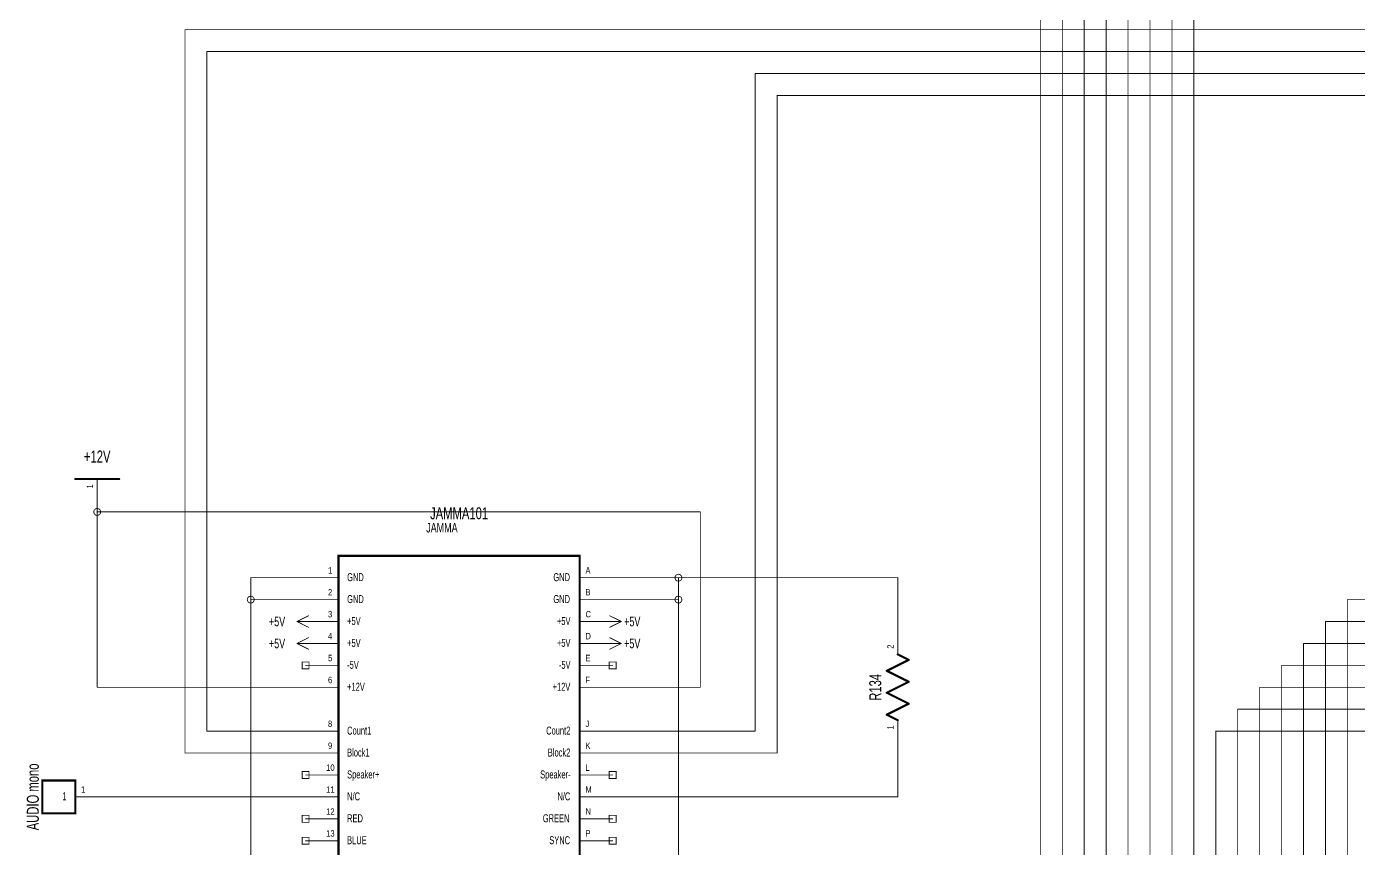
# Model space of a CAD drawing. Extents: x 0 to 23.8, y -0.1 to 21.2.
# Drawn here: x 0.53 to 6.6, y 11.82 to 15.57 of the extents above; entities that cross this region are included whole.
import ezdxf
from ezdxf.enums import TextEntityAlignment as Align

# ---------------------------------------------------------------- set-up
doc = ezdxf.new("R2010")
doc.units = 0
for name, color, linetype in [('Element', 253, 'CONTINUOUS'), ('Net', 50, 'CONTINUOUS'), ('Pin', 50, 'CONTINUOUS')]:
    doc.layers.add(name, color=color, linetype=linetype)

msp = doc.modelspace()

# ---------------------------------------------------------------- linework, layer by layer
at = {"layer": 'Element', "linetype": 'CONTINUOUS', "const_width": 0.0098}
for points in [[(0.75, 13.5091), (0.95, 13.5091)], [(1.95, 13.1591), (3.05, 13.1591), (3.05, 10.2591), (1.95, 10.2591), (1.95, 13.1591)], [(4.55, 12.6841), (4.5, 12.7091)], [(4.45, 12.6341), (4.55, 12.6841)], [(4.55, 12.5841), (4.45, 12.6341)], [(4.45, 12.5341), (4.55, 12.5841)], [(4.55, 12.4841), (4.45, 12.5341)], [(4.45, 12.4341), (4.55, 12.4841)], [(4.5, 12.4091), (4.45, 12.4341)], [(0.6001, 12.1341), (0.75, 12.1341), (0.75, 11.9841), (0.6001, 11.9841), (0.6001, 12.1341)]]:
    msp.add_lwpolyline(points, dxfattribs=at)
at = {"layer": 'Element', "linetype": 'CONTINUOUS', "const_width": 0.0049}
for points in [[(0.7475, 13.5091, 1), (0.7525, 13.5091, 1), (0.7475, 13.5091, 1)], [(0.9475, 13.5091, 1), (0.9525, 13.5091, 1), (0.9475, 13.5091, 1)], [(4.4975, 12.7091, 1), (4.5025, 12.7091, 1), (4.4975, 12.7091, 1)], [(4.4475, 12.6341, 1), (4.4525, 12.6341, 1), (4.4475, 12.6341, 1)], [(4.4475, 12.6341, 1), (4.4525, 12.6341, 1), (4.4475, 12.6341, 1)], [(4.5475, 12.6841, 1), (4.5525, 12.6841, 1), (4.5475, 12.6841, 1)], [(4.5475, 12.6841, 1), (4.5525, 12.6841, 1), (4.5475, 12.6841, 1)], [(4.5475, 12.5841, 1), (4.5525, 12.5841, 1), (4.5475, 12.5841, 1)], [(4.5475, 12.5841, 1), (4.5525, 12.5841, 1), (4.5475, 12.5841, 1)], [(4.4475, 12.5341, 1), (4.4525, 12.5341, 1), (4.4475, 12.5341, 1)], [(4.4475, 12.5341, 1), (4.4525, 12.5341, 1), (4.4475, 12.5341, 1)], [(4.5475, 12.4841, 1), (4.5525, 12.4841, 1), (4.5475, 12.4841, 1)], [(4.5475, 12.4841, 1), (4.5525, 12.4841, 1), (4.5475, 12.4841, 1)], [(4.4475, 12.4341, 1), (4.4525, 12.4341, 1), (4.4475, 12.4341, 1)], [(4.4475, 12.4341, 1), (4.4525, 12.4341, 1), (4.4475, 12.4341, 1)], [(4.4975, 12.4091, 1), (4.5025, 12.4091, 1), (4.4975, 12.4091, 1)]]:
    msp.add_lwpolyline(points, format="xyb", dxfattribs=at)
at = {"layer": 'Net', "linetype": 'CONTINUOUS', "const_width": 0.0039}
for points in [[(5.85, 9.6591), (5.85, 18.0591)], [(5.75, 11.0591), (5.75, 17.9591)], [(5.65, 9.5591), (5.65, 17.8591)], [(5.55, 11.1591), (5.55, 17.7591)], [(5.45, 9.4591), (5.45, 17.6591)], [(5.35, 11.2591), (5.35, 17.5591)], [(5.25, 9.3591), (5.25, 17.4591)], [(5.15, 11.3591), (5.15, 17.3591)], [(1.25, 12.2591), (1.25, 15.5591)], [(1.25, 15.5591), (12.6606, 15.5591)], [(1.35, 12.3591), (1.35, 15.4591)], [(1.35, 15.4591), (12.6606, 15.4591)], [(3.85, 12.3591), (3.85, 15.3591)], [(3.85, 15.3591), (12.6606, 15.3591)], [(3.95, 12.2591), (3.95, 15.2591)], [(3.95, 15.2591), (12.6606, 15.2591)], [(0.8343, 13.3591), (0.835, 13.3542), (0.8373, 13.3498), (0.8407, 13.3463), (0.8451, 13.3441), (0.85, 13.3433), (0.8549, 13.3441), (0.8593, 13.3463), (0.8627, 13.3498), (0.865, 13.3542), (0.8657, 13.3591), (0.865, 13.3639), (0.8627, 13.3683), (0.8593, 13.3718), (0.8549, 13.374), (0.85, 13.3748), (0.8451, 13.374), (0.8407, 13.3718), (0.8373, 13.3683), (0.835, 13.3639), (0.8343, 13.3591)], [(0.85, 12.5591), (0.85, 13.3591)], [(3.6, 13.3591), (0.85, 13.3591)], [(3.6, 12.5591), (3.6, 13.3591)], [(1.8, 13.0591), (1.55, 13.0591)], [(1.55, 13.0591), (1.55, 10.4591)], [(3.2, 13.0591), (3.5, 13.0591)], [(3.4843, 13.0591), (3.485, 13.0542), (3.4873, 13.0498), (3.4907, 13.0463), (3.4951, 13.0441), (3.5, 13.0433), (3.5049, 13.0441), (3.5093, 13.0463), (3.5127, 13.0498), (3.515, 13.0542), (3.5157, 13.0591), (3.515, 13.0639), (3.5127, 13.0683), (3.5093, 13.0718), (3.5049, 13.074), (3.5, 13.0748), (3.4951, 13.074), (3.4907, 13.0718), (3.4873, 13.0683), (3.485, 13.0639), (3.4843, 13.0591)], [(3.5, 13.0591), (3.5, 10.2091)], [(4.5, 13.0591), (3.5, 13.0591)], [(4.5, 12.8591), (4.5, 13.0591)], [(1.5343, 12.9591), (1.535, 12.9542), (1.5373, 12.9498), (1.5407, 12.9463), (1.5451, 12.9441), (1.55, 12.9433), (1.5549, 12.9441), (1.5593, 12.9463), (1.5627, 12.9498), (1.565, 12.9542), (1.5657, 12.9591), (1.565, 12.9639), (1.5627, 12.9683), (1.5593, 12.9718), (1.5549, 12.974), (1.55, 12.9748), (1.5451, 12.974), (1.5407, 12.9718), (1.5373, 12.9683), (1.535, 12.9639), (1.5343, 12.9591)], [(1.8, 12.9591), (1.55, 12.9591)], [(3.2, 12.9591), (3.5, 12.9591)], [(3.4843, 12.9591), (3.485, 12.9542), (3.4873, 12.9498), (3.4907, 12.9463), (3.4951, 12.9441), (3.5, 12.9433), (3.5049, 12.9441), (3.5093, 12.9463), (3.5127, 12.9498), (3.515, 12.9542), (3.5157, 12.9591), (3.515, 12.9639), (3.5127, 12.9683), (3.5093, 12.9718), (3.5049, 12.974), (3.5, 12.9748), (3.4951, 12.974), (3.4907, 12.9718), (3.4873, 12.9683), (3.485, 12.9639), (3.4843, 12.9591)], [(6.55, 10.6591), (6.55, 12.9591)], [(6.55, 12.9591), (8.3, 12.9591)], [(6.45, 8.7091), (6.45, 12.8591)], [(6.45, 12.8591), (8.2, 12.8591)], [(6.35, 10.7591), (6.35, 12.7591)], [(6.35, 12.7591), (8.1, 12.7591)], [(6.25, 8.6091), (6.25, 12.6591)], [(6.25, 12.6591), (8, 12.6591)], [(1.8, 12.5591), (0.85, 12.5591)], [(3.2, 12.5591), (3.6, 12.5591)], [(6.15, 10.8591), (6.15, 12.5591)], [(6.15, 12.5591), (7.9, 12.5591)], [(6.05, 8.5091), (6.05, 12.4591)], [(6.05, 12.4591), (7.8, 12.4591)], [(1.8, 12.3591), (1.35, 12.3591)], [(3.2, 12.3591), (3.85, 12.3591)], [(5.95, 10.9591), (5.95, 12.3591)], [(5.95, 12.3591), (7.7, 12.3591)], [(1.8, 12.2591), (1.25, 12.2591)], [(3.2, 12.2591), (3.95, 12.2591)], [(4.5, 12.2591), (4.5, 12.0591)], [(0.9, 12.0591), (1.8, 12.0591)], [(4.5, 12.0591), (3.2, 12.0591)]]:
    msp.add_lwpolyline(points, dxfattribs=at)
at = {"layer": 'Net', "linetype": 'CONTINUOUS', "const_width": 0.002}
for points in [[(1.249, 15.5591, 1), (1.251, 15.5591, 1), (1.249, 15.5591, 1)], [(1.249, 15.5591, 1), (1.251, 15.5591, 1), (1.249, 15.5591, 1)], [(1.349, 15.4591, 1), (1.351, 15.4591, 1), (1.349, 15.4591, 1)], [(1.349, 15.4591, 1), (1.351, 15.4591, 1), (1.349, 15.4591, 1)], [(3.849, 15.3591, 1), (3.851, 15.3591, 1), (3.849, 15.3591, 1)], [(3.849, 15.3591, 1), (3.851, 15.3591, 1), (3.849, 15.3591, 1)], [(3.949, 15.2591, 1), (3.951, 15.2591, 1), (3.949, 15.2591, 1)], [(3.949, 15.2591, 1), (3.951, 15.2591, 1), (3.949, 15.2591, 1)], [(0.8333, 13.3591, 1), (0.8352, 13.3591, 1), (0.8333, 13.3591, 1)], [(0.849, 13.3591, 1), (0.851, 13.3591, 1), (0.849, 13.3591, 1)], [(0.849, 13.3591, 1), (0.851, 13.3591, 1), (0.849, 13.3591, 1)], [(3.599, 13.3591, 1), (3.601, 13.3591, 1), (3.599, 13.3591, 1)], [(3.599, 13.3591, 1), (3.601, 13.3591, 1), (3.599, 13.3591, 1)], [(1.549, 13.0591, 1), (1.551, 13.0591, 1), (1.549, 13.0591, 1)], [(1.549, 13.0591, 1), (1.551, 13.0591, 1), (1.549, 13.0591, 1)], [(1.799, 13.0591, 1), (1.801, 13.0591, 1), (1.799, 13.0591, 1)], [(3.199, 13.0591, 1), (3.201, 13.0591, 1), (3.199, 13.0591, 1)], [(3.4833, 13.0591, 1), (3.4852, 13.0591, 1), (3.4833, 13.0591, 1)], [(3.499, 13.0591, 1), (3.501, 13.0591, 1), (3.499, 13.0591, 1)], [(3.499, 13.0591, 1), (3.501, 13.0591, 1), (3.499, 13.0591, 1)], [(3.499, 13.0591, 1), (3.501, 13.0591, 1), (3.499, 13.0591, 1)], [(4.499, 13.0591, 1), (4.501, 13.0591, 1), (4.499, 13.0591, 1)], [(4.499, 13.0591, 1), (4.501, 13.0591, 1), (4.499, 13.0591, 1)], [(1.5333, 12.9591, 1), (1.5352, 12.9591, 1), (1.5333, 12.9591, 1)], [(1.549, 12.9591, 1), (1.551, 12.9591, 1), (1.549, 12.9591, 1)], [(1.799, 12.9591, 1), (1.801, 12.9591, 1), (1.799, 12.9591, 1)], [(3.199, 12.9591, 1), (3.201, 12.9591, 1), (3.199, 12.9591, 1)], [(3.4833, 12.9591, 1), (3.4852, 12.9591, 1), (3.4833, 12.9591, 1)], [(3.499, 12.9591, 1), (3.501, 12.9591, 1), (3.499, 12.9591, 1)], [(6.549, 12.9591, 1), (6.551, 12.9591, 1), (6.549, 12.9591, 1)], [(6.549, 12.9591, 1), (6.551, 12.9591, 1), (6.549, 12.9591, 1)], [(4.499, 12.8591, 1), (4.501, 12.8591, 1), (4.499, 12.8591, 1)], [(6.449, 12.8591, 1), (6.451, 12.8591, 1), (6.449, 12.8591, 1)], [(6.449, 12.8591, 1), (6.451, 12.8591, 1), (6.449, 12.8591, 1)], [(6.349, 12.7591, 1), (6.351, 12.7591, 1), (6.349, 12.7591, 1)], [(6.349, 12.7591, 1), (6.351, 12.7591, 1), (6.349, 12.7591, 1)], [(6.249, 12.6591, 1), (6.251, 12.6591, 1), (6.249, 12.6591, 1)], [(6.249, 12.6591, 1), (6.251, 12.6591, 1), (6.249, 12.6591, 1)], [(0.849, 12.5591, 1), (0.851, 12.5591, 1), (0.849, 12.5591, 1)], [(0.849, 12.5591, 1), (0.851, 12.5591, 1), (0.849, 12.5591, 1)], [(1.799, 12.5591, 1), (1.801, 12.5591, 1), (1.799, 12.5591, 1)], [(3.199, 12.5591, 1), (3.201, 12.5591, 1), (3.199, 12.5591, 1)], [(3.599, 12.5591, 1), (3.601, 12.5591, 1), (3.599, 12.5591, 1)], [(3.599, 12.5591, 1), (3.601, 12.5591, 1), (3.599, 12.5591, 1)], [(6.149, 12.5591, 1), (6.151, 12.5591, 1), (6.149, 12.5591, 1)], [(6.149, 12.5591, 1), (6.151, 12.5591, 1), (6.149, 12.5591, 1)], [(6.049, 12.4591, 1), (6.051, 12.4591, 1), (6.049, 12.4591, 1)], [(6.049, 12.4591, 1), (6.051, 12.4591, 1), (6.049, 12.4591, 1)], [(1.349, 12.3591, 1), (1.351, 12.3591, 1), (1.349, 12.3591, 1)], [(1.349, 12.3591, 1), (1.351, 12.3591, 1), (1.349, 12.3591, 1)], [(1.799, 12.3591, 1), (1.801, 12.3591, 1), (1.799, 12.3591, 1)], [(3.199, 12.3591, 1), (3.201, 12.3591, 1), (3.199, 12.3591, 1)], [(3.849, 12.3591, 1), (3.851, 12.3591, 1), (3.849, 12.3591, 1)], [(3.849, 12.3591, 1), (3.851, 12.3591, 1), (3.849, 12.3591, 1)], [(5.949, 12.3591, 1), (5.951, 12.3591, 1), (5.949, 12.3591, 1)], [(5.949, 12.3591, 1), (5.951, 12.3591, 1), (5.949, 12.3591, 1)], [(1.249, 12.2591, 1), (1.251, 12.2591, 1), (1.249, 12.2591, 1)], [(1.249, 12.2591, 1), (1.251, 12.2591, 1), (1.249, 12.2591, 1)], [(1.799, 12.2591, 1), (1.801, 12.2591, 1), (1.799, 12.2591, 1)], [(3.199, 12.2591, 1), (3.201, 12.2591, 1), (3.199, 12.2591, 1)], [(3.949, 12.2591, 1), (3.951, 12.2591, 1), (3.949, 12.2591, 1)], [(3.949, 12.2591, 1), (3.951, 12.2591, 1), (3.949, 12.2591, 1)], [(4.499, 12.2591, 1), (4.501, 12.2591, 1), (4.499, 12.2591, 1)], [(0.899, 12.0591, 1), (0.901, 12.0591, 1), (0.899, 12.0591, 1)], [(1.799, 12.0591, 1), (1.801, 12.0591, 1), (1.799, 12.0591, 1)], [(3.199, 12.0591, 1), (3.201, 12.0591, 1), (3.199, 12.0591, 1)], [(4.499, 12.0591, 1), (4.501, 12.0591, 1), (4.499, 12.0591, 1)], [(4.499, 12.0591, 1), (4.501, 12.0591, 1), (4.499, 12.0591, 1)]]:
    msp.add_lwpolyline(points, format="xyb", dxfattribs=at)
at = {"layer": 'Pin', "linetype": 'CONTINUOUS', "const_width": 0.0039}
for points in [[(0.85, 13.5091), (0.85, 13.3591)], [(1.95, 13.0591), (1.8, 13.0591)], [(3.05, 13.0591), (3.2, 13.0591)], [(1.95, 12.9591), (1.8, 12.9591)], [(3.05, 12.9591), (3.2, 12.9591)], [(1.8131, 12.8853), (1.7606, 12.8591)], [(3.1869, 12.8853), (3.2394, 12.8591)], [(1.8131, 12.8328), (1.7606, 12.8591)], [(1.8, 12.8591), (1.7606, 12.8591)], [(1.95, 12.8591), (1.8, 12.8591)], [(3.05, 12.8591), (3.2, 12.8591)], [(3.1869, 12.8328), (3.2394, 12.8591)], [(3.2, 12.8591), (3.2394, 12.8591)], [(4.5, 12.7091), (4.5, 12.8591)], [(1.8131, 12.7853), (1.7606, 12.7591)], [(1.8131, 12.7328), (1.7606, 12.7591)], [(1.8, 12.7591), (1.7606, 12.7591)], [(1.95, 12.7591), (1.8, 12.7591)], [(3.05, 12.7591), (3.2, 12.7591)], [(3.1869, 12.7853), (3.2394, 12.7591)], [(3.1869, 12.7328), (3.2394, 12.7591)], [(3.2, 12.7591), (3.2394, 12.7591)], [(1.7843, 12.6748), (1.8157, 12.6748), (1.8157, 12.6433), (1.7843, 12.6433), (1.7843, 12.6748)], [(1.95, 12.6591), (1.8, 12.6591)], [(3.05, 12.6591), (3.2, 12.6591)], [(3.1843, 12.6748), (3.2157, 12.6748), (3.2157, 12.6433), (3.1843, 12.6433), (3.1843, 12.6748)], [(1.95, 12.5591), (1.8, 12.5591)], [(3.05, 12.5591), (3.2, 12.5591)], [(4.5, 12.4091), (4.5, 12.2591)], [(1.95, 12.3591), (1.8, 12.3591)], [(3.05, 12.3591), (3.2, 12.3591)], [(1.95, 12.2591), (1.8, 12.2591)], [(3.05, 12.2591), (3.2, 12.2591)], [(1.7843, 12.1748), (1.8157, 12.1748), (1.8157, 12.1433), (1.7843, 12.1433), (1.7843, 12.1748)], [(1.95, 12.1591), (1.8, 12.1591)], [(3.05, 12.1591), (3.2, 12.1591)], [(3.1843, 12.1748), (3.2157, 12.1748), (3.2157, 12.1433), (3.1843, 12.1433), (3.1843, 12.1748)], [(0.75, 12.0591), (0.9, 12.0591)], [(1.95, 12.0591), (1.8, 12.0591)], [(3.05, 12.0591), (3.2, 12.0591)], [(1.7843, 11.9748), (1.8157, 11.9748), (1.8157, 11.9433), (1.7843, 11.9433), (1.7843, 11.9748)], [(3.1843, 11.9748), (3.2157, 11.9748), (3.2157, 11.9433), (3.1843, 11.9433), (3.1843, 11.9748)], [(1.95, 11.9591), (1.8, 11.9591)], [(3.05, 11.9591), (3.2, 11.9591)], [(1.7843, 11.8748), (1.8157, 11.8748), (1.8157, 11.8433), (1.7843, 11.8433), (1.7843, 11.8748)], [(1.95, 11.8591), (1.8, 11.8591)], [(3.05, 11.8591), (3.2, 11.8591)], [(3.1843, 11.8748), (3.2157, 11.8748), (3.2157, 11.8433), (3.1843, 11.8433), (3.1843, 11.8748)]]:
    msp.add_lwpolyline(points, dxfattribs=at)
at = {"layer": 'Pin', "linetype": 'CONTINUOUS', "const_width": 0.002}
for points in [[(0.849, 13.5091, 1), (0.851, 13.5091, 1), (0.849, 13.5091, 1)], [(0.849, 13.3591, 1), (0.851, 13.3591, 1), (0.849, 13.3591, 1)], [(1.799, 13.0591, 1), (1.801, 13.0591, 1), (1.799, 13.0591, 1)], [(1.949, 13.0591, 1), (1.951, 13.0591, 1), (1.949, 13.0591, 1)], [(3.049, 13.0591, 1), (3.051, 13.0591, 1), (3.049, 13.0591, 1)], [(3.199, 13.0591, 1), (3.201, 13.0591, 1), (3.199, 13.0591, 1)], [(1.799, 12.9591, 1), (1.801, 12.9591, 1), (1.799, 12.9591, 1)], [(1.949, 12.9591, 1), (1.951, 12.9591, 1), (1.949, 12.9591, 1)], [(3.049, 12.9591, 1), (3.051, 12.9591, 1), (3.049, 12.9591, 1)], [(3.199, 12.9591, 1), (3.201, 12.9591, 1), (3.199, 12.9591, 1)], [(1.8121, 12.8853, 1), (1.8141, 12.8853, 1), (1.8121, 12.8853, 1)], [(3.1859, 12.8853, 1), (3.1879, 12.8853, 1), (3.1859, 12.8853, 1)], [(1.7596, 12.8591, 1), (1.7616, 12.8591, 1), (1.7596, 12.8591, 1)], [(1.7596, 12.8591, 1), (1.7616, 12.8591, 1), (1.7596, 12.8591, 1)], [(1.7596, 12.8591, 1), (1.7616, 12.8591, 1), (1.7596, 12.8591, 1)], [(1.799, 12.8591, 1), (1.801, 12.8591, 1), (1.799, 12.8591, 1)], [(1.799, 12.8591, 1), (1.801, 12.8591, 1), (1.799, 12.8591, 1)], [(1.8121, 12.8328, 1), (1.8141, 12.8328, 1), (1.8121, 12.8328, 1)], [(1.949, 12.8591, 1), (1.951, 12.8591, 1), (1.949, 12.8591, 1)], [(3.049, 12.8591, 1), (3.051, 12.8591, 1), (3.049, 12.8591, 1)], [(3.1859, 12.8328, 1), (3.1879, 12.8328, 1), (3.1859, 12.8328, 1)], [(3.199, 12.8591, 1), (3.201, 12.8591, 1), (3.199, 12.8591, 1)], [(3.199, 12.8591, 1), (3.201, 12.8591, 1), (3.199, 12.8591, 1)], [(3.2384, 12.8591, 1), (3.2404, 12.8591, 1), (3.2384, 12.8591, 1)], [(3.2384, 12.8591, 1), (3.2404, 12.8591, 1), (3.2384, 12.8591, 1)], [(3.2384, 12.8591, 1), (3.2404, 12.8591, 1), (3.2384, 12.8591, 1)], [(4.499, 12.8591, 1), (4.501, 12.8591, 1), (4.499, 12.8591, 1)], [(1.7596, 12.7591, 1), (1.7616, 12.7591, 1), (1.7596, 12.7591, 1)], [(1.7596, 12.7591, 1), (1.7616, 12.7591, 1), (1.7596, 12.7591, 1)], [(1.7596, 12.7591, 1), (1.7616, 12.7591, 1), (1.7596, 12.7591, 1)], [(1.799, 12.7591, 1), (1.801, 12.7591, 1), (1.799, 12.7591, 1)], [(1.799, 12.7591, 1), (1.801, 12.7591, 1), (1.799, 12.7591, 1)], [(1.8121, 12.7853, 1), (1.8141, 12.7853, 1), (1.8121, 12.7853, 1)], [(1.949, 12.7591, 1), (1.951, 12.7591, 1), (1.949, 12.7591, 1)], [(3.049, 12.7591, 1), (3.051, 12.7591, 1), (3.049, 12.7591, 1)], [(3.1859, 12.7853, 1), (3.1879, 12.7853, 1), (3.1859, 12.7853, 1)], [(3.199, 12.7591, 1), (3.201, 12.7591, 1), (3.199, 12.7591, 1)], [(3.199, 12.7591, 1), (3.201, 12.7591, 1), (3.199, 12.7591, 1)], [(3.2384, 12.7591, 1), (3.2404, 12.7591, 1), (3.2384, 12.7591, 1)], [(3.2384, 12.7591, 1), (3.2404, 12.7591, 1), (3.2384, 12.7591, 1)], [(3.2384, 12.7591, 1), (3.2404, 12.7591, 1), (3.2384, 12.7591, 1)], [(1.8121, 12.7328, 1), (1.8141, 12.7328, 1), (1.8121, 12.7328, 1)], [(3.1859, 12.7328, 1), (3.1879, 12.7328, 1), (3.1859, 12.7328, 1)], [(4.499, 12.7091, 1), (4.501, 12.7091, 1), (4.499, 12.7091, 1)], [(1.799, 12.6591, 1), (1.801, 12.6591, 1), (1.799, 12.6591, 1)], [(1.949, 12.6591, 1), (1.951, 12.6591, 1), (1.949, 12.6591, 1)], [(3.049, 12.6591, 1), (3.051, 12.6591, 1), (3.049, 12.6591, 1)], [(3.199, 12.6591, 1), (3.201, 12.6591, 1), (3.199, 12.6591, 1)], [(1.799, 12.5591, 1), (1.801, 12.5591, 1), (1.799, 12.5591, 1)], [(1.949, 12.5591, 1), (1.951, 12.5591, 1), (1.949, 12.5591, 1)], [(3.049, 12.5591, 1), (3.051, 12.5591, 1), (3.049, 12.5591, 1)], [(3.199, 12.5591, 1), (3.201, 12.5591, 1), (3.199, 12.5591, 1)], [(4.499, 12.4091, 1), (4.501, 12.4091, 1), (4.499, 12.4091, 1)], [(1.799, 12.3591, 1), (1.801, 12.3591, 1), (1.799, 12.3591, 1)], [(1.949, 12.3591, 1), (1.951, 12.3591, 1), (1.949, 12.3591, 1)], [(3.049, 12.3591, 1), (3.051, 12.3591, 1), (3.049, 12.3591, 1)], [(3.199, 12.3591, 1), (3.201, 12.3591, 1), (3.199, 12.3591, 1)], [(1.799, 12.2591, 1), (1.801, 12.2591, 1), (1.799, 12.2591, 1)], [(1.949, 12.2591, 1), (1.951, 12.2591, 1), (1.949, 12.2591, 1)], [(3.049, 12.2591, 1), (3.051, 12.2591, 1), (3.049, 12.2591, 1)], [(3.199, 12.2591, 1), (3.201, 12.2591, 1), (3.199, 12.2591, 1)], [(4.499, 12.2591, 1), (4.501, 12.2591, 1), (4.499, 12.2591, 1)], [(1.799, 12.1591, 1), (1.801, 12.1591, 1), (1.799, 12.1591, 1)], [(1.949, 12.1591, 1), (1.951, 12.1591, 1), (1.949, 12.1591, 1)], [(3.049, 12.1591, 1), (3.051, 12.1591, 1), (3.049, 12.1591, 1)], [(3.199, 12.1591, 1), (3.201, 12.1591, 1), (3.199, 12.1591, 1)], [(0.749, 12.0591, 1), (0.751, 12.0591, 1), (0.749, 12.0591, 1)], [(0.899, 12.0591, 1), (0.901, 12.0591, 1), (0.899, 12.0591, 1)], [(1.799, 12.0591, 1), (1.801, 12.0591, 1), (1.799, 12.0591, 1)], [(1.949, 12.0591, 1), (1.951, 12.0591, 1), (1.949, 12.0591, 1)], [(3.049, 12.0591, 1), (3.051, 12.0591, 1), (3.049, 12.0591, 1)], [(3.199, 12.0591, 1), (3.201, 12.0591, 1), (3.199, 12.0591, 1)], [(1.799, 11.9591, 1), (1.801, 11.9591, 1), (1.799, 11.9591, 1)], [(1.949, 11.9591, 1), (1.951, 11.9591, 1), (1.949, 11.9591, 1)], [(3.049, 11.9591, 1), (3.051, 11.9591, 1), (3.049, 11.9591, 1)], [(3.199, 11.9591, 1), (3.201, 11.9591, 1), (3.199, 11.9591, 1)], [(1.799, 11.8591, 1), (1.801, 11.8591, 1), (1.799, 11.8591, 1)], [(1.949, 11.8591, 1), (1.951, 11.8591, 1), (1.949, 11.8591, 1)], [(3.049, 11.8591, 1), (3.051, 11.8591, 1), (3.049, 11.8591, 1)], [(3.199, 11.8591, 1), (3.201, 11.8591, 1), (3.199, 11.8591, 1)]]:
    msp.add_lwpolyline(points, format="xyb", dxfattribs=at)

# ---------------------------------------------------------------- texts
at = {"layer": 'Element', "width": 0.7}
for s, p in [('+12V', (0.85, 13.5681)), ('JAMMA101', (2.5, 13.3091))]:
    msp.add_text(s, height=0.0547, dxfattribs=at).set_placement(p, align=Align.BOTTOM_CENTER)
msp.add_text('JAMMA', height=0.0437, dxfattribs=at).set_placement((2.35, 13.3091), align=Align.TOP_LEFT)
for s, p in [('R134', (4.4409, 12.5591)), ('AUDIO mono', (0.6001, 12.0591))]:
    msp.add_text(s, height=0.0547, rotation=90, dxfattribs=at).set_placement(p, align=Align.BOTTOM_CENTER)
at = {"layer": 'Pin', "width": 0.7}
for s, p in [('1', (0.8019, 13.4664)), ('2', (4.4519, 12.7353)), ('1', (4.4519, 12.3664))]:
    msp.add_text(s, height=0.0292, rotation=90, dxfattribs=at).set_placement(p, align=Align.TOP_LEFT)
for s, height, p in [('1', 0.0292, (1.9024, 13.1072)), ('GND', 0.0365, (1.9894, 13.0798)), ('GND', 0.0365, (2.9297, 13.0798)), ('A', 0.0292, (3.0762, 13.1072)), ('2', 0.0292, (1.9024, 13.0072)), ('B', 0.0292, (3.0762, 13.0072)), ('GND', 0.0365, (1.9894, 12.9798)), ('GND', 0.0365, (2.9297, 12.9798)), ('+5V', 0.0437, (1.633, 12.8809)), ('3', 0.0292, (1.9024, 12.9072)), ('+5V', 0.0365, (1.9894, 12.8798)), ('+5V', 0.0365, (2.9461, 12.8798)), ('C', 0.0292, (3.0762, 12.9072)), ('+5V', 0.0437, (3.2525, 12.8809)), ('+5V', 0.0437, (1.633, 12.7809)), ('4', 0.0292, (1.9024, 12.8072)), ('+5V', 0.0365, (1.9894, 12.7798)), ('+5V', 0.0365, (2.9461, 12.7798)), ('D', 0.0292, (3.0762, 12.8072)), ('+5V', 0.0437, (3.2525, 12.7809)), ('5', 0.0292, (1.9024, 12.7072)), ('E', 0.0292, (3.0762, 12.7072)), ('-5V', 0.0365, (1.9894, 12.6798)), ('-5V', 0.0365, (2.9549, 12.6798)), ('6', 0.0292, (1.9024, 12.6072)), ('+12V', 0.0365, (1.9894, 12.5798)), ('+12V', 0.0365, (2.9264, 12.5798)), ('F', 0.0292, (3.0762, 12.6072)), ('8', 0.0292, (1.9024, 12.4072)), ('J', 0.0292, (3.0762, 12.4072)), ('Count1', 0.0365, (1.9894, 12.3798)), ('Count2', 0.0365, (2.8969, 12.3798)), ('9', 0.0292, (1.9024, 12.3072)), ('Block1', 0.0365, (1.9894, 12.2798)), ('Block2', 0.0365, (2.9045, 12.2798)), ('K', 0.0292, (3.0762, 12.3072)), ('10', 0.0292, (1.8942, 12.2072)), ('L', 0.0292, (3.0762, 12.2072)), ('Speaker+', 0.0365, (1.9894, 12.1798)), ('Speaker-', 0.0365, (2.8696, 12.1798)), ('1', 0.0292, (0.7762, 12.1072)), ('11', 0.0292, (1.8942, 12.1072)), ('M', 0.0292, (3.0762, 12.1072)), ('1', 0.0365, (0.6909, 12.0798)), ('N/C', 0.0365, (1.9894, 12.0798)), ('N/C', 0.0365, (2.9483, 12.0798)), ('12', 0.0292, (1.8942, 12.0072)), ('RED', 0.0365, (1.9894, 11.9798)), ('GREEN', 0.0365, (2.8816, 11.9798)), ('N', 0.0292, (3.0762, 12.0072)), ('13', 0.0292, (1.8942, 11.9072)), ('P', 0.0292, (3.0762, 11.9072)), ('BLUE', 0.0365, (1.9894, 11.8798)), ('SYNC', 0.0365, (2.9111, 11.8798))]:
    msp.add_text(s, height=height, dxfattribs=at).set_placement(p, align=Align.TOP_LEFT)

doc.saveas('drawing.dxf')
